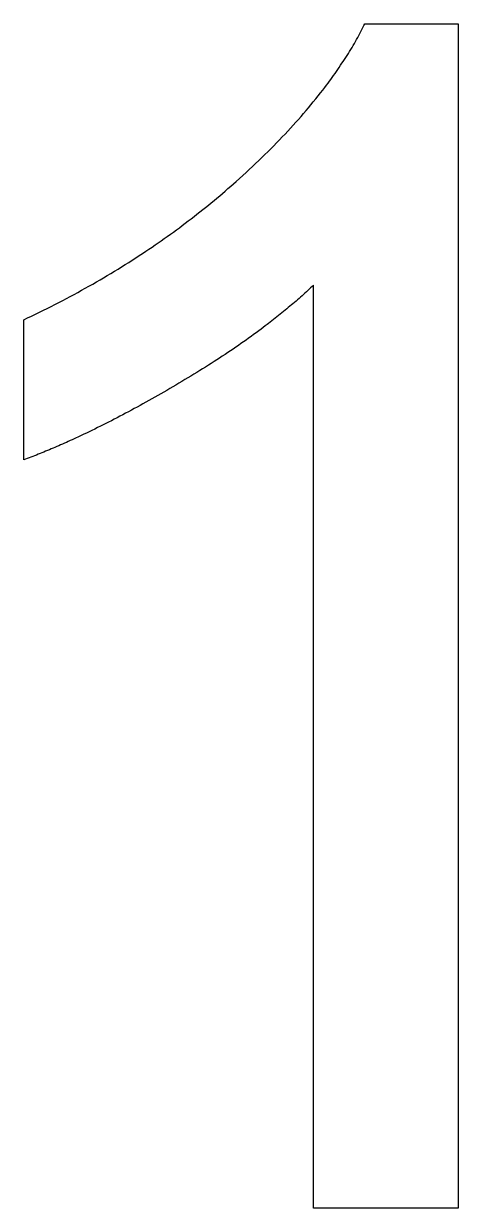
# Model space of a CAD drawing. Extents: x -140 to 139, y -60 to 60.
# Drawn here: x -67.032 to -65.927, y -1.5 to 1.512 of the extents above; entities that cross this region are included whole.
import ezdxf

# ---------------------------------------------------------------- set-up
doc = ezdxf.new("R2010")
doc.units = 0
doc.layers.add('ENGRAVE', color=5, linetype='Continuous')

msp = doc.modelspace()

# ---------------------------------------------------------------- linework, layer by layer
at = {"layer": 'ENGRAVE', "color": 5}
for points in [[(-66.4922, 1.1112), (-66.4838, 1.1188), (-66.4754, 1.1264), (-66.4671, 1.1339), (-66.4589, 1.1415), (-66.4508, 1.1491), (-66.4428, 1.1566), (-66.4348, 1.1642), (-66.427, 1.1717), (-66.4193, 1.1793), (-66.4117, 1.1868), (-66.4041, 1.1943), (-66.3967, 1.2018), (-66.3893, 1.2093), (-66.382, 1.2168), (-66.3749, 1.2243), (-66.3678, 1.2317), (-66.3608, 1.2392), (-66.3539, 1.2467), (-66.3471, 1.2541), (-66.3403, 1.2616), (-66.3337, 1.269), (-66.3271, 1.2765), (-66.3207, 1.2839), (-66.3143, 1.2912), (-66.3082, 1.2985), (-66.302, 1.3058), (-66.296, 1.3132), (-66.2898, 1.3208), (-66.2837, 1.3285), (-66.2776, 1.3362), (-66.2719, 1.3435), (-66.2668, 1.3502), (-66.2624, 1.356), (-66.2585, 1.3611), (-66.255, 1.3659), (-66.2515, 1.3707), (-66.248, 1.3756), (-66.2443, 1.3807), (-66.2406, 1.3859), (-66.237, 1.3911), (-66.2334, 1.3962), (-66.2299, 1.4013), (-66.2265, 1.4064), (-66.2231, 1.4115), (-66.2198, 1.4165), (-66.2165, 1.4216), (-66.2132, 1.4267), (-66.21, 1.4318), (-66.2069, 1.4368), (-66.2037, 1.4419), (-66.2007, 1.4469), (-66.1976, 1.452), (-66.1946, 1.457), (-66.1917, 1.4621), (-66.1888, 1.4671), (-66.186, 1.4721), (-66.1831, 1.4772), (-66.1804, 1.4822), (-66.1776, 1.4872), (-66.175, 1.4922), (-66.1724, 1.4973), (-66.1698, 1.5023), (-66.1673, 1.5073), (-66.1647, 1.5123)], [(-66.1647, 1.5123), (-65.9274, 1.5123)], [(-65.9274, 1.5123), (-65.9274, -1.5)], [(-67.0324, 0.7592), (-67.0223, 0.764), (-67.0123, 0.7688), (-67.0022, 0.7736), (-66.9922, 0.7785), (-66.9823, 0.7834), (-66.9724, 0.7883), (-66.9626, 0.7933), (-66.9528, 0.7983), (-66.943, 0.8034), (-66.9333, 0.8084), (-66.9236, 0.8135), (-66.914, 0.8187), (-66.9044, 0.8239), (-66.8948, 0.8291), (-66.8853, 0.8343), (-66.8758, 0.8396), (-66.8664, 0.8449), (-66.857, 0.8502), (-66.8476, 0.8556), (-66.8383, 0.861), (-66.8291, 0.8664), (-66.8198, 0.8719), (-66.8106, 0.8774), (-66.8015, 0.8829), (-66.7925, 0.8884), (-66.7834, 0.894), (-66.7744, 0.8996), (-66.7654, 0.9054), (-66.7563, 0.9111), (-66.7473, 0.917), (-66.7385, 0.9227), (-66.7299, 0.9283), (-66.7217, 0.9338), (-66.7138, 0.9391), (-66.706, 0.9444), (-66.6983, 0.9497), (-66.6905, 0.955), (-66.6827, 0.9605), (-66.6749, 0.9659), (-66.6672, 0.9714), (-66.6595, 0.977), (-66.6518, 0.9825), (-66.6442, 0.9881), (-66.6366, 0.9936), (-66.6291, 0.9993), (-66.6216, 1.0049), (-66.6141, 1.0106), (-66.6066, 1.0163), (-66.5992, 1.022), (-66.5918, 1.0278), (-66.5845, 1.0335), (-66.5772, 1.0394), (-66.5699, 1.0452), (-66.5627, 1.0511), (-66.5555, 1.0569), (-66.5483, 1.0629), (-66.5411, 1.0688), (-66.534, 1.0748), (-66.527, 1.0808), (-66.5199, 1.0868), (-66.513, 1.0929), (-66.506, 1.099), (-66.4991, 1.1051), (-66.4922, 1.1112)], [(-66.2957, 0.8472), (-66.2992, 0.8438), (-66.3028, 0.8405), (-66.3064, 0.8371), (-66.31, 0.8338), (-66.3136, 0.8305), (-66.3173, 0.8271), (-66.321, 0.8238), (-66.3247, 0.8204), (-66.3285, 0.817), (-66.3323, 0.8137), (-66.3361, 0.8103), (-66.34, 0.807), (-66.3438, 0.8037), (-66.3477, 0.8003), (-66.3517, 0.797), (-66.3556, 0.7936), (-66.3596, 0.7902), (-66.3637, 0.7869), (-66.3677, 0.7835), (-66.3718, 0.7802), (-66.3759, 0.7769), (-66.38, 0.7735), (-66.3842, 0.7702), (-66.3884, 0.7668), (-66.3927, 0.7634), (-66.397, 0.76), (-66.4013, 0.7566), (-66.4055, 0.7534), (-66.4096, 0.7503), (-66.4137, 0.7471), (-66.4181, 0.7437), (-66.4231, 0.74), (-66.4287, 0.7358), (-66.4348, 0.7312), (-66.4413, 0.7265), (-66.4478, 0.7217), (-66.4543, 0.717), (-66.4607, 0.7124), (-66.467, 0.7079), (-66.4735, 0.7034), (-66.48, 0.6988), (-66.4866, 0.6942), (-66.4932, 0.6896), (-66.5, 0.685), (-66.5067, 0.6805), (-66.5136, 0.6759), (-66.5204, 0.6713), (-66.5274, 0.6667), (-66.5343, 0.6621), (-66.5414, 0.6576), (-66.5485, 0.653), (-66.5556, 0.6484), (-66.5628, 0.6438), (-66.5701, 0.6392), (-66.5774, 0.6347), (-66.5847, 0.6301), (-66.5922, 0.6255), (-66.5996, 0.6209), (-66.6072, 0.6163), (-66.6148, 0.6118), (-66.6224, 0.6072), (-66.6301, 0.6026), (-66.6379, 0.598), (-66.6456, 0.5934)], [(-66.2957, -1.5), (-66.2957, 0.8472)], [(-67.0324, 0.4031), (-67.0324, 0.7592)], [(-66.6456, 0.5934), (-66.6533, 0.5889), (-66.661, 0.5844), (-66.6687, 0.5799), (-66.6764, 0.5755), (-66.684, 0.5711), (-66.6916, 0.5667), (-66.6992, 0.5624), (-66.7067, 0.5582), (-66.7142, 0.554), (-66.7217, 0.5498), (-66.7291, 0.5456), (-66.7365, 0.5415), (-66.7439, 0.5375), (-66.7513, 0.5335), (-66.7586, 0.5295), (-66.766, 0.5256), (-66.7732, 0.5217), (-66.7805, 0.5178), (-66.7877, 0.514), (-66.7949, 0.5102), (-66.8021, 0.5065), (-66.8093, 0.5028), (-66.8164, 0.4992), (-66.8234, 0.4956), (-66.8304, 0.4921), (-66.8374, 0.4886), (-66.8444, 0.4851), (-66.8515, 0.4816), (-66.8588, 0.478), (-66.8659, 0.4746), (-66.8728, 0.4712), (-66.8791, 0.4682), (-66.8847, 0.4656), (-66.8897, 0.4632), (-66.8945, 0.461), (-66.8991, 0.4588), (-66.9039, 0.4566), (-66.9089, 0.4544), (-66.9139, 0.4521), (-66.9189, 0.4498), (-66.9238, 0.4476), (-66.9287, 0.4454), (-66.9336, 0.4433), (-66.9384, 0.4412), (-66.9432, 0.439), (-66.9481, 0.437), (-66.9529, 0.4349), (-66.9577, 0.4328), (-66.9625, 0.4308), (-66.9672, 0.4288), (-66.972, 0.4268), (-66.9767, 0.4249), (-66.9814, 0.4229), (-66.9862, 0.421), (-66.9908, 0.4191), (-66.9955, 0.4173), (-67.0002, 0.4154), (-67.0048, 0.4136), (-67.0095, 0.4118), (-67.0141, 0.41), (-67.0187, 0.4083), (-67.0233, 0.4066), (-67.0278, 0.4048), (-67.0324, 0.4031)], [(-65.9274, -1.5), (-66.2957, -1.5)]]:
    msp.add_lwpolyline(points, dxfattribs=at)

doc.saveas('drawing.dxf')
